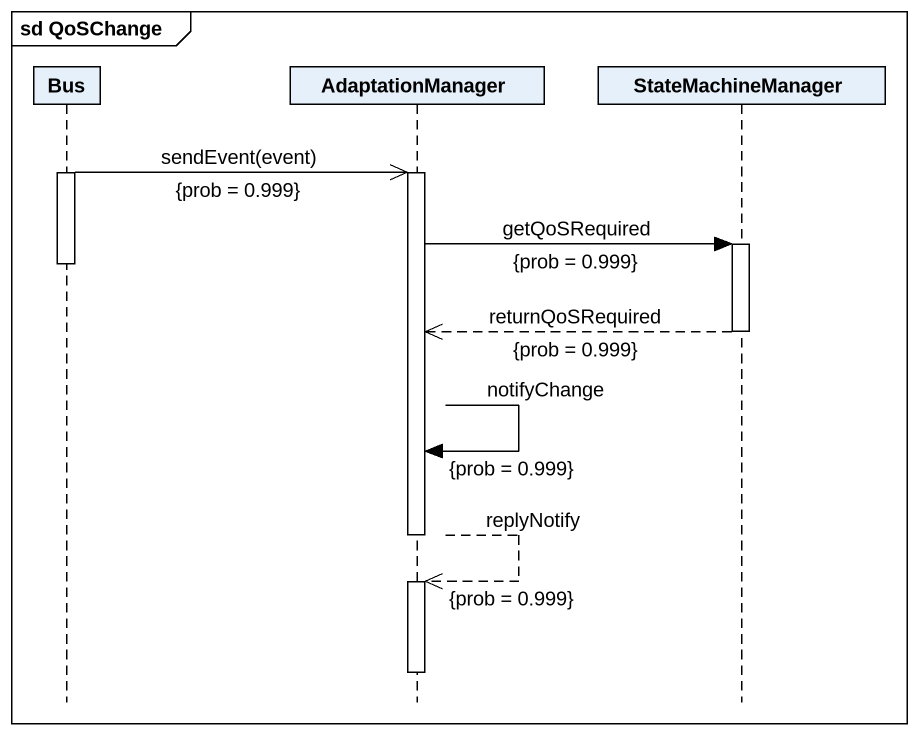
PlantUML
@startuml
mainframe sd QoSChange
hide footbox
participant Bus
participant AdaptationManager
participant StateMachineManager

activate Bus
Bus ->> AdaptationManager : sendEvent(event)\n{prob = 0.999}
activate AdaptationManager
AdaptationManager -> StateMachineManager : getQoSRequired\n{prob = 0.999}
activate StateMachineManager
deactivate Bus
StateMachineManager -->> AdaptationManager : returnQoSRequired\n{prob = 0.999}
deactivate StateMachineManager
AdaptationManager -> AdaptationManager : notifyChange\n{prob = 0.999}
deactivate AdaptationManager
AdaptationManager -->> AdaptationManager : replyNotify\n{prob = 0.999}
activate AdaptationManager
deactivate AdaptationManager
@enduml
